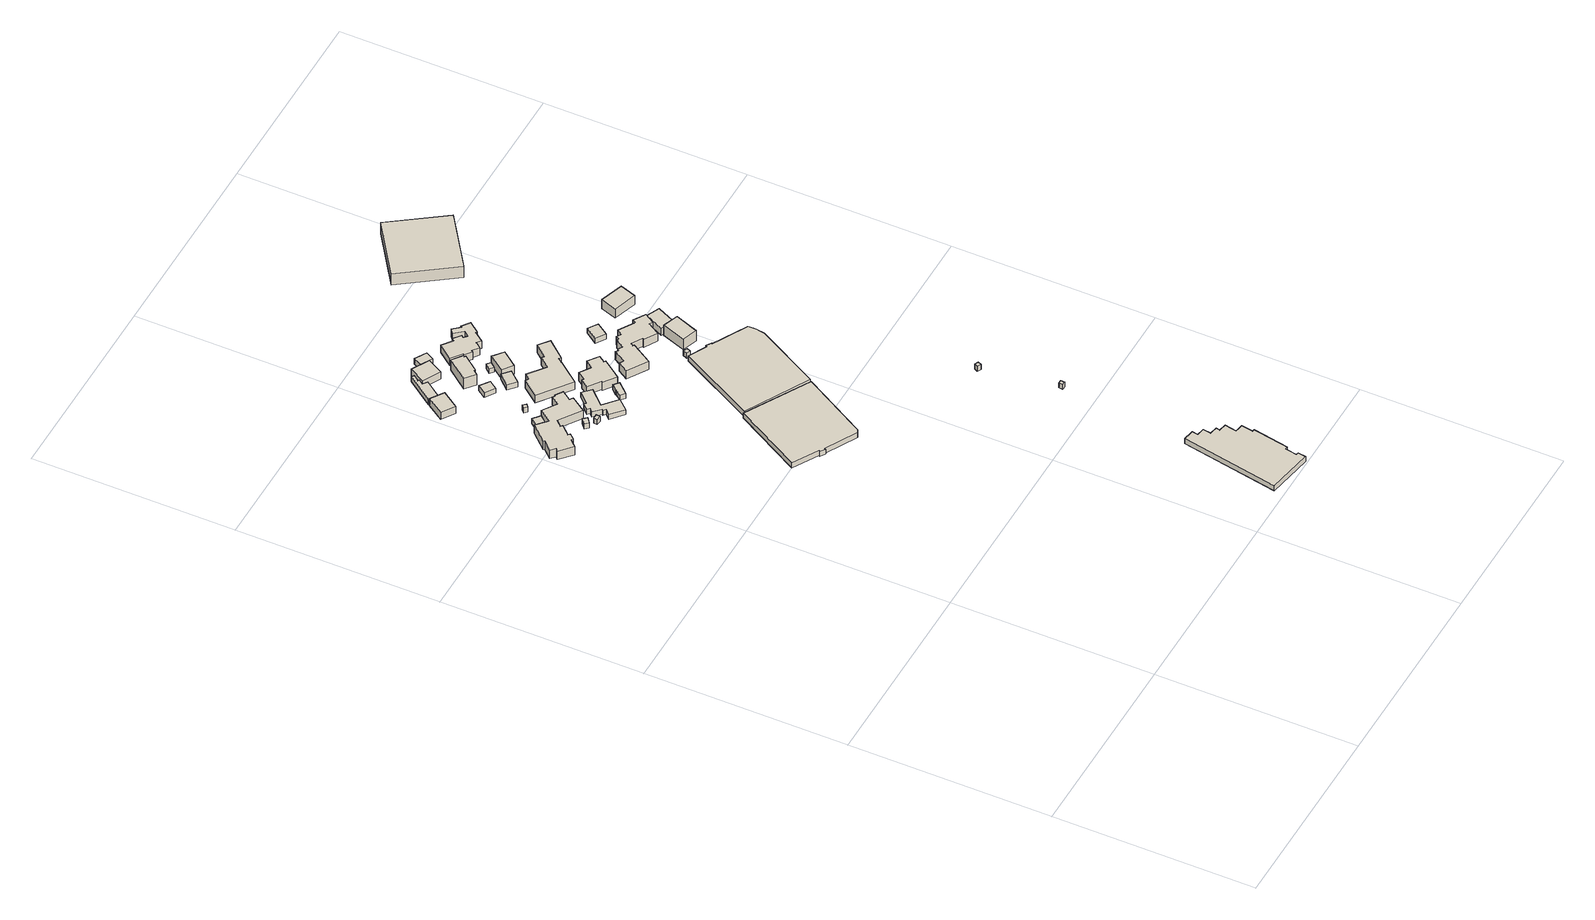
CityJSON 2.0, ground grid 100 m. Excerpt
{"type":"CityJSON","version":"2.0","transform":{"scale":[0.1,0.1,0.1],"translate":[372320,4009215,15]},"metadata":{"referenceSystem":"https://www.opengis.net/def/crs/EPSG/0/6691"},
"CityObjects":{
"building1":{"type":"Building","attributes":{"枝番":1,"利根川水系渡良瀬川洪水浸水想定区域（想定最大規模）.規模":"L2","利根川水系渡良瀬川洪水浸水想定区域（想定最大規模）.浸水ランク":"2","利根川水系渡良瀬川洪水浸水想定区域（想定最大規模）.浸水深":0.63,"利根川水系渡良瀬川洪水浸水想定区域（想定最大規模）.継続時間":9.5,"利根川水系利根川洪水浸水想定区域（計画規模）.規模":"L1","利根川水系利根川洪水浸水想定区域（計画規模）.浸水ランク":"2","利根川水系利根川洪水浸水想定区域（計画規模）.浸水深":2.9,"利根川水系利根川洪水浸水想定区域（想定最大規模）.規模":"L2","利根川水系利根川洪水浸水想定区域（想定最大規模）.浸水ランク":"3","利根川水系利根川洪水浸水想定区域（想定最大規模）.浸水深":4.01,"利根川水系谷田川洪水浸水想定区域（想定最大規模）.規模":"L2","利根川水系谷田川洪水浸水想定区域（想定最大規模）.浸水ランク":"1","利根川水系谷田川洪水浸水想定区域（想定最大規模）.浸水深":0.256,"usage":"411","measuredHeight":7.3,"BuildingDetails.prefecture":"10","BuildingDetails.city":"10207","BuildingDetails.surveyYear":2016},"geometry":[{"type":"Solid","lod":"1","boundaries":[[[[0,1,2,3,4,5,6,7,8,9,10,11,12,13,14,15,16,17,18,19,20,21,22,23]],[[22,24,25,23]],[[21,26,24,22]],[[20,27,26,21]],[[19,28,27,20]],[[18,29,28,19]],[[17,30,29,18]],[[16,31,30,17]],[[15,32,31,16]],[[14,33,32,15]],[[13,34,33,14]],[[12,35,34,13]],[[11,36,35,12]],[[10,37,36,11]],[[9,38,37,10]],[[8,39,38,9]],[[7,40,39,8]],[[6,41,40,7]],[[5,42,41,6]],[[4,43,42,5]],[[3,44,43,4]],[[2,45,44,3]],[[1,46,45,2]],[[0,47,46,1]],[[23,25,47,0]],[[24,26,27,28,29,30,31,32,33,34,35,36,37,38,39,40,41,42,43,44,45,46,47,25]]]]}]},
"building2":{"type":"Building","attributes":{"枝番":1,"利根川水系渡良瀬川洪水浸水想定区域（想定最大規模）.規模":"L2","利根川水系渡良瀬川洪水浸水想定区域（想定最大規模）.浸水ランク":"1","利根川水系渡良瀬川洪水浸水想定区域（想定最大規模）.浸水深":0.13,"利根川水系渡良瀬川洪水浸水想定区域（想定最大規模）.継続時間":4.7,"利根川水系利根川洪水浸水想定区域（計画規模）.規模":"L1","利根川水系利根川洪水浸水想定区域（計画規模）.浸水ランク":"2","利根川水系利根川洪水浸水想定区域（計画規模）.浸水深":2.39,"利根川水系利根川洪水浸水想定区域（想定最大規模）.規模":"L2","利根川水系利根川洪水浸水想定区域（想定最大規模）.浸水ランク":"3","利根川水系利根川洪水浸水想定区域（想定最大規模）.浸水深":3.51,"利根川水系谷田川洪水浸水想定区域（想定最大規模）.規模":"L2","利根川水系谷田川洪水浸水想定区域（想定最大規模）.浸水ランク":"1","利根川水系谷田川洪水浸水想定区域（想定最大規模）.浸水深":0.357,"usage":"411","measuredHeight":3.2,"BuildingDetails.prefecture":"10","BuildingDetails.city":"10207","BuildingDetails.surveyYear":2016},"geometry":[{"type":"Solid","lod":"1","boundaries":[[[[48,49,50,51]],[[50,52,53,51]],[[49,54,52,50]],[[48,55,54,49]],[[51,53,55,48]],[[52,54,55,53]]]]}]},
"building3":{"type":"Building","attributes":{"枝番":1,"利根川水系渡良瀬川洪水浸水想定区域（想定最大規模）.規模":"L2","利根川水系渡良瀬川洪水浸水想定区域（想定最大規模）.浸水ランク":"1","利根川水系渡良瀬川洪水浸水想定区域（想定最大規模）.浸水深":0.03,"利根川水系利根川洪水浸水想定区域（計画規模）.規模":"L1","利根川水系利根川洪水浸水想定区域（計画規模）.浸水ランク":"2","利根川水系利根川洪水浸水想定区域（計画規模）.浸水深":2.28,"利根川水系利根川洪水浸水想定区域（想定最大規模）.規模":"L2","利根川水系利根川洪水浸水想定区域（想定最大規模）.浸水ランク":"3","利根川水系利根川洪水浸水想定区域（想定最大規模）.浸水深":3.41,"利根川水系谷田川洪水浸水想定区域（想定最大規模）.規模":"L2","利根川水系谷田川洪水浸水想定区域（想定最大規模）.浸水ランク":"1","利根川水系谷田川洪水浸水想定区域（想定最大規模）.浸水深":0.357,"usage":"411","measuredHeight":4.7,"BuildingDetails.prefecture":"10","BuildingDetails.city":"10207","BuildingDetails.surveyYear":2016},"geometry":[{"type":"Solid","lod":"1","boundaries":[[[[56,57,58,59]],[[58,60,61,59]],[[57,62,60,58]],[[56,63,62,57]],[[59,61,63,56]],[[60,62,63,61]]]]}]},
"building4":{"type":"Building","attributes":{"枝番":1,"利根川水系渡良瀬川洪水浸水想定区域（想定最大規模）.規模":"L2","利根川水系渡良瀬川洪水浸水想定区域（想定最大規模）.浸水ランク":"2","利根川水系渡良瀬川洪水浸水想定区域（想定最大規模）.浸水深":0.73,"利根川水系渡良瀬川洪水浸水想定区域（想定最大規模）.継続時間":9.5,"利根川水系利根川洪水浸水想定区域（計画規模）.規模":"L1","利根川水系利根川洪水浸水想定区域（計画規模）.浸水ランク":"2","利根川水系利根川洪水浸水想定区域（計画規模）.浸水深":3,"利根川水系利根川洪水浸水想定区域（想定最大規模）.規模":"L2","利根川水系利根川洪水浸水想定区域（想定最大規模）.浸水ランク":"3","利根川水系利根川洪水浸水想定区域（想定最大規模）.浸水深":4.11,"利根川水系谷田川洪水浸水想定区域（想定最大規模）.規模":"L2","利根川水系谷田川洪水浸水想定区域（想定最大規模）.浸水ランク":"1","利根川水系谷田川洪水浸水想定区域（想定最大規模）.浸水深":0.356,"measuredHeight":3.5,"BuildingDetails.prefecture":"10","BuildingDetails.city":"10207"},"geometry":[{"type":"Solid","lod":"1","boundaries":[[[[64,65,66,67]],[[66,68,69,67]],[[65,70,68,66]],[[64,71,70,65]],[[67,69,71,64]],[[68,70,71,69]]]]}]},
"building5":{"type":"Building","attributes":{"枝番":1,"利根川水系渡良瀬川洪水浸水想定区域（想定最大規模）.規模":"L2","利根川水系渡良瀬川洪水浸水想定区域（想定最大規模）.浸水ランク":"2","利根川水系渡良瀬川洪水浸水想定区域（想定最大規模）.浸水深":1.03,"利根川水系渡良瀬川洪水浸水想定区域（想定最大規模）.継続時間":8.5,"利根川水系利根川洪水浸水想定区域（計画規模）.規模":"L1","利根川水系利根川洪水浸水想定区域（計画規模）.浸水ランク":"3","利根川水系利根川洪水浸水想定区域（計画規模）.浸水深":3.29,"利根川水系利根川洪水浸水想定区域（想定最大規模）.規模":"L2","利根川水系利根川洪水浸水想定区域（想定最大規模）.浸水ランク":"3","利根川水系利根川洪水浸水想定区域（想定最大規模）.浸水深":4.41,"利根川水系谷田川洪水浸水想定区域（想定最大規模）.規模":"L2","利根川水系谷田川洪水浸水想定区域（想定最大規模）.浸水ランク":"2","利根川水系谷田川洪水浸水想定区域（想定最大規模）.浸水深":0.656,"usage":"411","BuildingDetails.prefecture":"10","BuildingDetails.city":"10207","BuildingDetails.surveyYear":2016},"geometry":[{"type":"Solid","lod":"1","boundaries":[[[[72,73,74,75]],[[74,76,77,75]],[[73,78,76,74]],[[72,79,78,73]],[[75,77,79,72]],[[76,78,79,77]]]]}]},
"building6":{"type":"Building","attributes":{"枝番":1,"利根川水系渡良瀬川洪水浸水想定区域（想定最大規模）.規模":"L2","利根川水系渡良瀬川洪水浸水想定区域（想定最大規模）.浸水ランク":"1","利根川水系渡良瀬川洪水浸水想定区域（想定最大規模）.浸水深":0.13,"利根川水系渡良瀬川洪水浸水想定区域（想定最大規模）.継続時間":4.7,"利根川水系利根川洪水浸水想定区域（計画規模）.規模":"L1","利根川水系利根川洪水浸水想定区域（計画規模）.浸水ランク":"2","利根川水系利根川洪水浸水想定区域（計画規模）.浸水深":2.39,"利根川水系利根川洪水浸水想定区域（想定最大規模）.規模":"L2","利根川水系利根川洪水浸水想定区域（想定最大規模）.浸水ランク":"3","利根川水系利根川洪水浸水想定区域（想定最大規模）.浸水深":3.51,"利根川水系谷田川洪水浸水想定区域（想定最大規模）.規模":"L2","利根川水系谷田川洪水浸水想定区域（想定最大規模）.浸水ランク":"1","利根川水系谷田川洪水浸水想定区域（想定最大規模）.浸水深":0.457,"BuildingDetails.prefecture":"10","BuildingDetails.city":"10207"},"geometry":[{"type":"Solid","lod":"1","boundaries":[[[[80,81,82,83]],[[82,84,85,83]],[[81,86,84,82]],[[80,87,86,81]],[[83,85,87,80]],[[84,86,87,85]]]]}]},
"building7":{"type":"Building","attributes":{"枝番":1,"利根川水系渡良瀬川洪水浸水想定区域（想定最大規模）.規模":"L2","利根川水系渡良瀬川洪水浸水想定区域（想定最大規模）.浸水ランク":"1","利根川水系渡良瀬川洪水浸水想定区域（想定最大規模）.浸水深":0.13,"利根川水系利根川洪水浸水想定区域（計画規模）.規模":"L1","利根川水系利根川洪水浸水想定区域（計画規模）.浸水ランク":"2","利根川水系利根川洪水浸水想定区域（計画規模）.浸水深":2.38,"利根川水系利根川洪水浸水想定区域（想定最大規模）.規模":"L2","利根川水系利根川洪水浸水想定区域（想定最大規模）.浸水ランク":"3","利根川水系利根川洪水浸水想定区域（想定最大規模）.浸水深":3.51,"利根川水系谷田川洪水浸水想定区域（想定最大規模）.規模":"L2","usage":"411","measuredHeight":3.5,"BuildingDetails.prefecture":"10","BuildingDetails.city":"10207","BuildingDetails.surveyYear":2016},"geometry":[{"type":"Solid","lod":"1","boundaries":[[[[88,89,90,91,92,93,94,95]],[[94,96,97,95]],[[93,98,96,94]],[[92,99,98,93]],[[91,100,99,92]],[[90,101,100,91]],[[89,102,101,90]],[[88,103,102,89]],[[95,97,103,88]],[[96,98,99,100,101,102,103,97]]]]}]},
"building8":{"type":"Building","attributes":{"枝番":1,"利根川水系渡良瀬川洪水浸水想定区域（想定最大規模）.規模":"L2","利根川水系渡良瀬川洪水浸水想定区域（想定最大規模）.浸水ランク":"2","利根川水系渡良瀬川洪水浸水想定区域（想定最大規模）.浸水深":0.93,"利根川水系渡良瀬川洪水浸水想定区域（想定最大規模）.継続時間":8.5,"利根川水系利根川洪水浸水想定区域（計画規模）.規模":"L1","利根川水系利根川洪水浸水想定区域（計画規模）.浸水ランク":"3","利根川水系利根川洪水浸水想定区域（計画規模）.浸水深":3.19,"利根川水系利根川洪水浸水想定区域（想定最大規模）.規模":"L2","利根川水系利根川洪水浸水想定区域（想定最大規模）.浸水ランク":"3","利根川水系利根川洪水浸水想定区域（想定最大規模）.浸水深":4.31,"利根川水系谷田川洪水浸水想定区域（想定最大規模）.規模":"L2","利根川水系谷田川洪水浸水想定区域（想定最大規模）.浸水ランク":"2","利根川水系谷田川洪水浸水想定区域（想定最大規模）.浸水深":0.556,"usage":"411","measuredHeight":5.5,"BuildingDetails.prefecture":"10","BuildingDetails.city":"10207","BuildingDetails.surveyYear":2016},"geometry":[{"type":"Solid","lod":"1","boundaries":[[[[104,105,106,107,108,109,110,111,112,113,114,115,116,117]],[[116,118,119,117]],[[115,120,118,116]],[[114,121,120,115]],[[113,122,121,114]],[[112,123,122,113]],[[111,124,123,112]],[[110,125,124,111]],[[109,126,125,110]],[[108,127,126,109]],[[107,128,127,108]],[[106,129,128,107]],[[105,130,129,106]],[[104,131,130,105]],[[117,119,131,104]],[[118,120,121,122,123,124,125,126,127,128,129,130,131,119]]]]}]},
"building9":{"type":"Building","attributes":{"枝番":1,"利根川水系渡良瀬川洪水浸水想定区域（想定最大規模）.規模":"L2","利根川水系渡良瀬川洪水浸水想定区域（想定最大規模）.浸水ランク":"1","利根川水系渡良瀬川洪水浸水想定区域（想定最大規模）.浸水深":0.14,"利根川水系利根川洪水浸水想定区域（計画規模）.規模":"L1","利根川水系利根川洪水浸水想定区域（計画規模）.浸水ランク":"2","利根川水系利根川洪水浸水想定区域（計画規模）.浸水深":2.38,"利根川水系利根川洪水浸水想定区域（想定最大規模）.規模":"L2","利根川水系利根川洪水浸水想定区域（想定最大規模）.浸水ランク":"3","利根川水系利根川洪水浸水想定区域（想定最大規模）.浸水深":3.51,"BuildingDetails.prefecture":"10","BuildingDetails.city":"10207"},"geometry":[{"type":"Solid","lod":"1","boundaries":[[[[132,133,134,135]],[[134,136,137,135]],[[133,138,136,134]],[[132,139,138,133]],[[135,137,139,132]],[[136,138,139,137]]]]}]},
"building10":{"type":"Building","attributes":{"枝番":1,"利根川水系渡良瀬川洪水浸水想定区域（想定最大規模）.規模":"L2","利根川水系渡良瀬川洪水浸水想定区域（想定最大規模）.浸水ランク":"2","利根川水系渡良瀬川洪水浸水想定区域（想定最大規模）.浸水深":1.93,"利根川水系渡良瀬川洪水浸水想定区域（想定最大規模）.継続時間":179.5,"利根川水系利根川洪水浸水想定区域（計画規模）.規模":"L1","利根川水系利根川洪水浸水想定区域（計画規模）.浸水ランク":"3","利根川水系利根川洪水浸水想定区域（計画規模）.浸水深":4.19,"利根川水系利根川洪水浸水想定区域（想定最大規模）.規模":"L2","利根川水系利根川洪水浸水想定区域（想定最大規模）.浸水ランク":"4","利根川水系利根川洪水浸水想定区域（想定最大規模）.浸水深":5.31,"利根川水系谷田川洪水浸水想定区域（想定最大規模）.規模":"L2","利根川水系谷田川洪水浸水想定区域（想定最大規模）.浸水ランク":"2","利根川水系谷田川洪水浸水想定区域（想定最大規模）.浸水深":1.55,"利根川水系谷田川洪水浸水想定区域（想定最大規模）.継続時間":333.8,"BuildingDetails.prefecture":"10","BuildingDetails.city":"10207"},"geometry":[{"type":"Solid","lod":"1","boundaries":[[[[140,141,142,143,144,145,146,147,148]],[[147,149,150,148]],[[146,151,149,147]],[[145,152,151,146]],[[144,153,152,145]],[[143,154,153,144]],[[142,155,154,143]],[[141,156,155,142]],[[140,157,156,141]],[[148,150,157,140]],[[149,151,152,153,154,155,156,157,150]]]]}]},
"building11":{"type":"Building","attributes":{"枝番":1,"利根川水系渡良瀬川洪水浸水想定区域（想定最大規模）.規模":"L2","利根川水系渡良瀬川洪水浸水想定区域（想定最大規模）.浸水ランク":"1","利根川水系渡良瀬川洪水浸水想定区域（想定最大規模）.浸水深":0.33,"利根川水系利根川洪水浸水想定区域（計画規模）.規模":"L1","利根川水系利根川洪水浸水想定区域（計画規模）.浸水ランク":"2","利根川水系利根川洪水浸水想定区域（計画規模）.浸水深":2.58,"利根川水系利根川洪水浸水想定区域（想定最大規模）.規模":"L2","利根川水系利根川洪水浸水想定区域（想定最大規模）.浸水ランク":"3","利根川水系利根川洪水浸水想定区域（想定最大規模）.浸水深":3.71,"利根川水系谷田川洪水浸水想定区域（想定最大規模）.規模":"L2","usage":"411","measuredHeight":5.5,"BuildingDetails.prefecture":"10","BuildingDetails.city":"10207","BuildingDetails.surveyYear":2016},"geometry":[{"type":"Solid","lod":"1","boundaries":[[[[158,159,160,161]],[[160,162,163,161]],[[159,164,162,160]],[[158,165,164,159]],[[161,163,165,158]],[[162,164,165,163]]]]}]},
"building12":{"type":"Building","attributes":{"枝番":1,"利根川水系渡良瀬川洪水浸水想定区域（想定最大規模）.規模":"L2","利根川水系渡良瀬川洪水浸水想定区域（想定最大規模）.浸水ランク":"1","利根川水系渡良瀬川洪水浸水想定区域（想定最大規模）.浸水深":0.03,"利根川水系利根川洪水浸水想定区域（計画規模）.規模":"L1","利根川水系利根川洪水浸水想定区域（計画規模）.浸水ランク":"2","利根川水系利根川洪水浸水想定区域（計画規模）.浸水深":2.28,"利根川水系利根川洪水浸水想定区域（想定最大規模）.規模":"L2","利根川水系利根川洪水浸水想定区域（想定最大規模）.浸水ランク":"3","利根川水系利根川洪水浸水想定区域（想定最大規模）.浸水深":3.41,"usage":"411","measuredHeight":7.4,"BuildingDetails.prefecture":"10","BuildingDetails.city":"10207","BuildingDetails.surveyYear":2016},"geometry":[{"type":"Solid","lod":"1","boundaries":[[[[166,167,168,169,170,171,172,173]],[[172,174,175,173]],[[171,176,174,172]],[[170,177,176,171]],[[169,178,177,170]],[[168,179,178,169]],[[167,180,179,168]],[[166,181,180,167]],[[173,175,181,166]],[[174,176,177,178,179,180,181,175]]]]}]},
"building13":{"type":"Building","attributes":{"枝番":1,"利根川水系渡良瀬川洪水浸水想定区域（想定最大規模）.規模":"L2","利根川水系渡良瀬川洪水浸水想定区域（想定最大規模）.浸水ランク":"1","利根川水系渡良瀬川洪水浸水想定区域（想定最大規模）.浸水深":0.43,"利根川水系利根川洪水浸水想定区域（計画規模）.規模":"L1","利根川水系利根川洪水浸水想定区域（計画規模）.浸水ランク":"2","利根川水系利根川洪水浸水想定区域（計画規模）.浸水深":2.67,"利根川水系利根川洪水浸水想定区域（想定最大規模）.規模":"L2","利根川水系利根川洪水浸水想定区域（想定最大規模）.浸水ランク":"3","利根川水系利根川洪水浸水想定区域（想定最大規模）.浸水深":3.81,"利根川水系谷田川洪水浸水想定区域（想定最大規模）.規模":"L2","利根川水系谷田川洪水浸水想定区域（想定最大規模）.浸水ランク":"1","利根川水系谷田川洪水浸水想定区域（想定最大規模）.浸水深":0.155,"usage":"401","BuildingDetails.prefecture":"10","BuildingDetails.city":"10207","BuildingDetails.surveyYear":2016},"geometry":[{"type":"Solid","lod":"1","boundaries":[[[[182,183,184,185]],[[184,186,187,185]],[[183,188,186,184]],[[182,189,188,183]],[[185,187,189,182]],[[186,188,189,187]]]]}]},
"building14":{"type":"Building","attributes":{"枝番":1,"利根川水系渡良瀬川洪水浸水想定区域（想定最大規模）.規模":"L2","利根川水系渡良瀬川洪水浸水想定区域（想定最大規模）.浸水ランク":"2","利根川水系渡良瀬川洪水浸水想定区域（想定最大規模）.浸水深":0.93,"利根川水系渡良瀬川洪水浸水想定区域（想定最大規模）.継続時間":8.5,"利根川水系利根川洪水浸水想定区域（計画規模）.規模":"L1","利根川水系利根川洪水浸水想定区域（計画規模）.浸水ランク":"3","利根川水系利根川洪水浸水想定区域（計画規模）.浸水深":3.19,"利根川水系利根川洪水浸水想定区域（想定最大規模）.規模":"L2","利根川水系利根川洪水浸水想定区域（想定最大規模）.浸水ランク":"3","利根川水系利根川洪水浸水想定区域（想定最大規模）.浸水深":4.31,"利根川水系谷田川洪水浸水想定区域（想定最大規模）.規模":"L2","利根川水系谷田川洪水浸水想定区域（想定最大規模）.浸水ランク":"2","利根川水系谷田川洪水浸水想定区域（想定最大規模）.浸水深":0.556,"usage":"411","BuildingDetails.prefecture":"10","BuildingDetails.city":"10207","BuildingDetails.surveyYear":2016},"geometry":[{"type":"Solid","lod":"1","boundaries":[[[[190,191,192,193,194,195]],[[194,196,197,195]],[[193,198,196,194]],[[192,199,198,193]],[[191,200,199,192]],[[190,201,200,191]],[[195,197,201,190]],[[196,198,199,200,201,197]]]]}]},
"building15":{"type":"Building","attributes":{"枝番":1,"利根川水系渡良瀬川洪水浸水想定区域（想定最大規模）.規模":"L2","利根川水系渡良瀬川洪水浸水想定区域（想定最大規模）.浸水ランク":"1","利根川水系渡良瀬川洪水浸水想定区域（想定最大規模）.浸水深":0.13,"利根川水系渡良瀬川洪水浸水想定区域（想定最大規模）.継続時間":5.8,"利根川水系利根川洪水浸水想定区域（計画規模）.規模":"L1","利根川水系利根川洪水浸水想定区域（計画規模）.浸水ランク":"2","利根川水系利根川洪水浸水想定区域（計画規模）.浸水深":2.18,"利根川水系利根川洪水浸水想定区域（想定最大規模）.規模":"L2","利根川水系利根川洪水浸水想定区域（想定最大規模）.浸水ランク":"3","利根川水系利根川洪水浸水想定区域（想定最大規模）.浸水深":3.31,"利根川水系谷田川洪水浸水想定区域（想定最大規模）.規模":"L2","measuredHeight":3.7,"BuildingDetails.prefecture":"10","BuildingDetails.city":"10207"},"geometry":[{"type":"Solid","lod":"1","boundaries":[[[[202,203,204,205]],[[204,206,207,205]],[[203,208,206,204]],[[202,209,208,203]],[[205,207,209,202]],[[206,208,209,207]]]]}]},
"building16":{"type":"Building","attributes":{"枝番":1,"利根川水系渡良瀬川洪水浸水想定区域（想定最大規模）.規模":"L2","利根川水系渡良瀬川洪水浸水想定区域（想定最大規模）.浸水ランク":"1","利根川水系渡良瀬川洪水浸水想定区域（想定最大規模）.浸水深":0.43,"利根川水系利根川洪水浸水想定区域（計画規模）.規模":"L1","利根川水系利根川洪水浸水想定区域（計画規模）.浸水ランク":"2","利根川水系利根川洪水浸水想定区域（計画規模）.浸水深":2.68,"利根川水系利根川洪水浸水想定区域（想定最大規模）.規模":"L2","利根川水系利根川洪水浸水想定区域（想定最大規模）.浸水ランク":"3","利根川水系利根川洪水浸水想定区域（想定最大規模）.浸水深":3.81,"利根川水系谷田川洪水浸水想定区域（想定最大規模）.規模":"L2","利根川水系谷田川洪水浸水想定区域（想定最大規模）.浸水ランク":"1","利根川水系谷田川洪水浸水想定区域（想定最大規模）.浸水深":0.055,"usage":"401","measuredHeight":6.9,"BuildingDetails.prefecture":"10","BuildingDetails.city":"10207","BuildingDetails.surveyYear":2016},"geometry":[{"type":"Solid","lod":"1","boundaries":[[[[210,211,212,213,214,215,216,217,218,219,220,221,222,223]],[[222,224,225,223]],[[221,226,224,222]],[[220,227,226,221]],[[219,228,227,220]],[[218,229,228,219]],[[217,230,229,218]],[[216,231,230,217]],[[215,232,231,216]],[[214,233,232,215]],[[213,234,233,214]],[[212,235,234,213]],[[211,236,235,212]],[[210,237,236,211]],[[223,225,237,210]],[[224,226,227,228,229,230,231,232,233,234,235,236,237,225]]]]}]},
"building17":{"type":"Building","attributes":{"枝番":1,"利根川水系渡良瀬川洪水浸水想定区域（想定最大規模）.規模":"L2","利根川水系渡良瀬川洪水浸水想定区域（想定最大規模）.浸水ランク":"1","利根川水系渡良瀬川洪水浸水想定区域（想定最大規模）.浸水深":0.33,"利根川水系利根川洪水浸水想定区域（計画規模）.規模":"L1","利根川水系利根川洪水浸水想定区域（計画規模）.浸水ランク":"2","利根川水系利根川洪水浸水想定区域（計画規模）.浸水深":2.57,"利根川水系利根川洪水浸水想定区域（想定最大規模）.規模":"L2","利根川水系利根川洪水浸水想定区域（想定最大規模）.浸水ランク":"3","利根川水系利根川洪水浸水想定区域（想定最大規模）.浸水深":3.72,"usage":"411","measuredHeight":3.3,"BuildingDetails.prefecture":"10","BuildingDetails.city":"10207","BuildingDetails.surveyYear":2016},"geometry":[{"type":"Solid","lod":"1","boundaries":[[[[238,239,240,241]],[[240,242,243,241]],[[239,244,242,240]],[[238,245,244,239]],[[241,243,245,238]],[[242,244,245,243]]]]}]},
"building18":{"type":"Building","attributes":{"枝番":1,"利根川水系渡良瀬川洪水浸水想定区域（想定最大規模）.規模":"L2","利根川水系渡良瀬川洪水浸水想定区域（想定最大規模）.浸水ランク":"1","利根川水系渡良瀬川洪水浸水想定区域（想定最大規模）.浸水深":0.33,"利根川水系利根川洪水浸水想定区域（計画規模）.規模":"L1","利根川水系利根川洪水浸水想定区域（計画規模）.浸水ランク":"2","利根川水系利根川洪水浸水想定区域（計画規模）.浸水深":2.57,"利根川水系利根川洪水浸水想定区域（想定最大規模）.規模":"L2","利根川水系利根川洪水浸水想定区域（想定最大規模）.浸水ランク":"3","利根川水系利根川洪水浸水想定区域（想定最大規模）.浸水深":3.72,"usage":"401","measuredHeight":5.6,"BuildingDetails.prefecture":"10","BuildingDetails.city":"10207","BuildingDetails.surveyYear":2016},"geometry":[{"type":"Solid","lod":"1","boundaries":[[[[246,247,248,249]],[[248,250,251,249]],[[247,252,250,248]],[[246,253,252,247]],[[249,251,253,246]],[[250,252,253,251]]]]}]},
"building19":{"type":"Building","attributes":{"枝番":1,"利根川水系渡良瀬川洪水浸水想定区域（想定最大規模）.規模":"L2","利根川水系渡良瀬川洪水浸水想定区域（想定最大規模）.浸水ランク":"1","利根川水系渡良瀬川洪水浸水想定区域（想定最大規模）.浸水深":0.43,"利根川水系渡良瀬川洪水浸水想定区域（想定最大規模）.継続時間":8.5,"利根川水系利根川洪水浸水想定区域（計画規模）.規模":"L1","利根川水系利根川洪水浸水想定区域（計画規模）.浸水ランク":"2","利根川水系利根川洪水浸水想定区域（計画規模）.浸水深":2.69,"利根川水系利根川洪水浸水想定区域（想定最大規模）.規模":"L2","利根川水系利根川洪水浸水想定区域（想定最大規模）.浸水ランク":"3","利根川水系利根川洪水浸水想定区域（想定最大規模）.浸水深":3.81,"利根川水系谷田川洪水浸水想定区域（想定最大規模）.規模":"L2","利根川水系谷田川洪水浸水想定区域（想定最大規模）.浸水ランク":"1","利根川水系谷田川洪水浸水想定区域（想定最大規模）.浸水深":0.056,"usage":"411","measuredHeight":6.1,"BuildingDetails.prefecture":"10","BuildingDetails.city":"10207","BuildingDetails.surveyYear":2016},"geometry":[{"type":"Solid","lod":"1","boundaries":[[[[254,255,256,257,258,259,260,261,262,263,264,265]],[[264,266,267,265]],[[263,268,266,264]],[[262,269,268,263]],[[261,270,269,262]],[[260,271,270,261]],[[259,272,271,260]],[[258,273,272,259]],[[257,274,273,258]],[[256,275,274,257]],[[255,276,275,256]],[[254,277,276,255]],[[265,267,277,254]],[[266,268,269,270,271,272,273,274,275,276,277,267]]]]}]},
"building20":{"type":"Building","attributes":{"枝番":1,"利根川水系渡良瀬川洪水浸水想定区域（想定最大規模）.規模":"L2","利根川水系渡良瀬川洪水浸水想定区域（想定最大規模）.浸水ランク":"2","利根川水系渡良瀬川洪水浸水想定区域（想定最大規模）.浸水深":2.33,"利根川水系渡良瀬川洪水浸水想定区域（想定最大規模）.継続時間":208.6,"利根川水系利根川洪水浸水想定区域（計画規模）.規模":"L1","利根川水系利根川洪水浸水想定区域（計画規模）.浸水ランク":"3","利根川水系利根川洪水浸水想定区域（計画規模）.浸水深":4.6,"利根川水系利根川洪水浸水想定区域（想定最大規模）.規模":"L2","利根川水系利根川洪水浸水想定区域（想定最大規模）.浸水ランク":"4","利根川水系利根川洪水浸水想定区域（想定最大規模）.浸水深":5.71,"利根川水系谷田川洪水浸水想定区域（想定最大規模）.規模":"L2","利根川水系谷田川洪水浸水想定区域（想定最大規模）.浸水ランク":"2","利根川水系谷田川洪水浸水想定区域（想定最大規模）.浸水深":1.96,"利根川水系谷田川洪水浸水想定区域（想定最大規模）.継続時間":334.8,"BuildingDetails.prefecture":"10","BuildingDetails.city":"10207"},"geometry":[{"type":"Solid","lod":"1","boundaries":[[[[278,279,280,281,282,283,284,285,286,287,288,289,290,291,292,293,294,295]],[[294,296,297,295]],[[293,298,296,294]],[[292,299,298,293]],[[291,300,299,292]],[[290,301,300,291]],[[289,302,301,290]],[[288,303,302,289]],[[287,304,303,288]],[[286,305,304,287]],[[285,306,305,286]],[[284,307,306,285]],[[283,308,307,284]],[[282,309,308,283]],[[281,310,309,282]],[[280,311,310,281]],[[279,312,311,280]],[[278,313,312,279]],[[295,297,313,278]],[[296,298,299,300,301,302,303,304,305,306,307,308,309,310,311,312,313,297]]]]}]},
"building21":{"type":"Building","attributes":{"枝番":1,"利根川水系渡良瀬川洪水浸水想定区域（想定最大規模）.規模":"L2","利根川水系渡良瀬川洪水浸水想定区域（想定最大規模）.浸水ランク":"1","利根川水系渡良瀬川洪水浸水想定区域（想定最大規模）.浸水深":0.13,"利根川水系利根川洪水浸水想定区域（計画規模）.規模":"L1","利根川水系利根川洪水浸水想定区域（計画規模）.浸水ランク":"2","利根川水系利根川洪水浸水想定区域（計画規模）.浸水深":1.87,"利根川水系利根川洪水浸水想定区域（想定最大規模）.規模":"L2","利根川水系利根川洪水浸水想定区域（想定最大規模）.浸水ランク":"3","利根川水系利根川洪水浸水想定区域（想定最大規模）.浸水深":3.01,"利根川水系谷田川洪水浸水想定区域（想定最大規模）.規模":"L2","usage":"411","measuredHeight":7,"BuildingDetails.prefecture":"10","BuildingDetails.city":"10207","BuildingDetails.surveyYear":2016},"geometry":[{"type":"Solid","lod":"1","boundaries":[[[[314,315,316,317,318,319,320,321,322,323,324,325,326,327,328,329,330,331,332,333,334,335]],[[334,336,337,335]],[[333,338,336,334]],[[332,339,338,333]],[[331,340,339,332]],[[330,341,340,331]],[[329,342,341,330]],[[328,343,342,329]],[[327,344,343,328]],[[326,345,344,327]],[[325,346,345,326]],[[324,347,346,325]],[[323,348,347,324]],[[322,349,348,323]],[[321,350,349,322]],[[320,351,350,321]],[[319,352,351,320]],[[318,353,352,319]],[[317,354,353,318]],[[316,355,354,317]],[[315,356,355,316]],[[314,357,356,315]],[[335,337,357,314]],[[336,338,339,340,341,342,343,344,345,346,347,348,349,350,351,352,353,354,355,356,357,337]]]]}]},
"building22":{"type":"Building","attributes":{"枝番":1,"利根川水系渡良瀬川洪水浸水想定区域（想定最大規模）.規模":"L2","利根川水系渡良瀬川洪水浸水想定区域（想定最大規模）.浸水ランク":"2","利根川水系渡良瀬川洪水浸水想定区域（想定最大規模）.浸水深":1.83,"利根川水系渡良瀬川洪水浸水想定区域（想定最大規模）.継続時間":160.9,"利根川水系利根川洪水浸水想定区域（計画規模）.規模":"L1","利根川水系利根川洪水浸水想定区域（計画規模）.浸水ランク":"3","利根川水系利根川洪水浸水想定区域（計画規模）.浸水深":4.08,"利根川水系利根川洪水浸水想定区域（想定最大規模）.規模":"L2","利根川水系利根川洪水浸水想定区域（想定最大規模）.浸水ランク":"4","利根川水系利根川洪水浸水想定区域（想定最大規模）.浸水深":5.21,"利根川水系谷田川洪水浸水想定区域（想定最大規模）.規模":"L2","利根川水系谷田川洪水浸水想定区域（想定最大規模）.浸水ランク":"2","利根川水系谷田川洪水浸水想定区域（想定最大規模）.浸水深":1.46,"利根川水系谷田川洪水浸水想定区域（想定最大規模）.継続時間":333.1,"BuildingDetails.prefecture":"10","BuildingDetails.city":"10207"},"geometry":[{"type":"Solid","lod":"1","boundaries":[[[[358,359,360,361,362,363,364,365,366,367,368,369]],[[368,370,371,369]],[[367,372,370,368]],[[366,373,372,367]],[[365,374,373,366]],[[364,375,374,365]],[[363,376,375,364]],[[362,377,376,363]],[[361,378,377,362]],[[360,379,378,361]],[[359,380,379,360]],[[358,381,380,359]],[[369,371,381,358]],[[370,372,373,374,375,376,377,378,379,380,381,371]]]]}]},
"building23":{"type":"Building","attributes":{"枝番":1,"利根川水系渡良瀬川洪水浸水想定区域（想定最大規模）.規模":"L2","利根川水系渡良瀬川洪水浸水想定区域（想定最大規模）.浸水ランク":"2","利根川水系渡良瀬川洪水浸水想定区域（想定最大規模）.浸水深":0.73,"利根川水系渡良瀬川洪水浸水想定区域（想定最大規模）.継続時間":11.9,"利根川水系利根川洪水浸水想定区域（計画規模）.規模":"L1","利根川水系利根川洪水浸水想定区域（計画規模）.浸水ランク":"2","利根川水系利根川洪水浸水想定区域（計画規模）.浸水深":2.98,"利根川水系利根川洪水浸水想定区域（想定最大規模）.規模":"L2","利根川水系利根川洪水浸水想定区域（想定最大規模）.浸水ランク":"3","利根川水系利根川洪水浸水想定区域（想定最大規模）.浸水深":4.11,"利根川水系谷田川洪水浸水想定区域（想定最大規模）.規模":"L2","利根川水系谷田川洪水浸水想定区域（想定最大規模）.浸水ランク":"1","利根川水系谷田川洪水浸水想定区域（想定最大規模）.浸水深":0.356,"usage":"411","measuredHeight":6.5,"BuildingDetails.prefecture":"10","BuildingDetails.city":"10207","BuildingDetails.surveyYear":2016},"geometry":[{"type":"Solid","lod":"1","boundaries":[[[[382,383,384,385,386,387,388,389,390,391,392,393,394,395,396,397,398,399,400,401,402,403,404,405]],[[404,406,407,405]],[[403,408,406,404]],[[402,409,408,403]],[[401,410,409,402]],[[400,411,410,401]],[[399,412,411,400]],[[398,413,412,399]],[[397,414,413,398]],[[396,415,414,397]],[[395,416,415,396]],[[394,417,416,395]],[[393,418,417,394]],[[392,419,418,393]],[[391,420,419,392]],[[390,421,420,391]],[[389,422,421,390]],[[388,423,422,389]],[[387,424,423,388]],[[386,425,424,387]],[[385,426,425,386]],[[384,427,426,385]],[[383,428,427,384]],[[382,429,428,383]],[[405,407,429,382]],[[406,408,409,410,411,412,413,414,415,416,417,418,419,420,421,422,423,424,425,426,427,428,429,407]]]]}]},
"building24":{"type":"Building","attributes":{"枝番":1,"利根川水系渡良瀬川洪水浸水想定区域（想定最大規模）.規模":"L2","利根川水系渡良瀬川洪水浸水想定区域（想定最大規模）.浸水ランク":"2","利根川水系渡良瀬川洪水浸水想定区域（想定最大規模）.浸水深":1.63,"利根川水系渡良瀬川洪水浸水想定区域（想定最大規模）.継続時間":118.8,"利根川水系利根川洪水浸水想定区域（計画規模）.規模":"L1","利根川水系利根川洪水浸水想定区域（計画規模）.浸水ランク":"3","利根川水系利根川洪水浸水想定区域（計画規模）.浸水深":3.88,"利根川水系利根川洪水浸水想定区域（想定最大規模）.規模":"L2","利根川水系利根川洪水浸水想定区域（想定最大規模）.浸水ランク":"4","利根川水系利根川洪水浸水想定区域（想定最大規模）.浸水深":5.01,"利根川水系谷田川洪水浸水想定区域（想定最大規模）.規模":"L2","利根川水系谷田川洪水浸水想定区域（想定最大規模）.浸水ランク":"2","利根川水系谷田川洪水浸水想定区域（想定最大規模）.浸水深":1.25,"利根川水系谷田川洪水浸水想定区域（想定最大規模）.継続時間":21.6,"measuredHeight":4.3,"BuildingDetails.prefecture":"10","BuildingDetails.city":"10207"},"geometry":[{"type":"Solid","lod":"1","boundaries":[[[[430,431,432,433]],[[432,434,435,433]],[[431,436,434,432]],[[430,437,436,431]],[[433,435,437,430]],[[434,436,437,435]]]]}]},
"building25":{"type":"Building","attributes":{"枝番":1,"利根川水系渡良瀬川洪水浸水想定区域（想定最大規模）.規模":"L2","利根川水系渡良瀬川洪水浸水想定区域（想定最大規模）.浸水ランク":"2","利根川水系渡良瀬川洪水浸水想定区域（想定最大規模）.浸水深":0.83,"利根川水系渡良瀬川洪水浸水想定区域（想定最大規模）.継続時間":15.4,"利根川水系利根川洪水浸水想定区域（計画規模）.規模":"L1","利根川水系利根川洪水浸水想定区域（計画規模）.浸水ランク":"3","利根川水系利根川洪水浸水想定区域（計画規模）.浸水深":3.07,"利根川水系利根川洪水浸水想定区域（想定最大規模）.規模":"L2","利根川水系利根川洪水浸水想定区域（想定最大規模）.浸水ランク":"3","利根川水系利根川洪水浸水想定区域（想定最大規模）.浸水深":4.21,"利根川水系谷田川洪水浸水想定区域（想定最大規模）.規模":"L2","利根川水系谷田川洪水浸水想定区域（想定最大規模）.浸水ランク":"1","利根川水系谷田川洪水浸水想定区域（想定最大規模）.浸水深":0.455,"BuildingDetails.prefecture":"10","BuildingDetails.city":"10207"},"geometry":[{"type":"Solid","lod":"1","boundaries":[[[[438,439,440,441]],[[440,442,443,441]],[[439,444,442,440]],[[438,445,444,439]],[[441,443,445,438]],[[442,444,445,443]]]]}]},
"building26":{"type":"Building","attributes":{"枝番":1,"利根川水系渡良瀬川洪水浸水想定区域（想定最大規模）.規模":"L2","利根川水系渡良瀬川洪水浸水想定区域（想定最大規模）.浸水ランク":"2","利根川水系渡良瀬川洪水浸水想定区域（想定最大規模）.浸水深":2.33,"利根川水系渡良瀬川洪水浸水想定区域（想定最大規模）.継続時間":227.5,"利根川水系利根川洪水浸水想定区域（計画規模）.規模":"L1","利根川水系利根川洪水浸水想定区域（計画規模）.浸水ランク":"3","利根川水系利根川洪水浸水想定区域（計画規模）.浸水深":4.59,"利根川水系利根川洪水浸水想定区域（想定最大規模）.規模":"L2","利根川水系利根川洪水浸水想定区域（想定最大規模）.浸水ランク":"4","利根川水系利根川洪水浸水想定区域（想定最大規模）.浸水深":5.71,"利根川水系谷田川洪水浸水想定区域（想定最大規模）.規模":"L2","利根川水系谷田川洪水浸水想定区域（想定最大規模）.浸水ランク":"2","利根川水系谷田川洪水浸水想定区域（想定最大規模）.浸水深":1.96,"利根川水系谷田川洪水浸水想定区域（想定最大規模）.継続時間":335.4,"BuildingDetails.prefecture":"10","BuildingDetails.city":"10207"},"geometry":[{"type":"Solid","lod":"1","boundaries":[[[[446,447,448,449]],[[448,450,451,449]],[[447,452,450,448]],[[446,453,452,447]],[[449,451,453,446]],[[450,452,453,451]]]]}]},
"building27":{"type":"Building","attributes":{"枝番":1,"利根川水系渡良瀬川洪水浸水想定区域（想定最大規模）.規模":"L2","利根川水系渡良瀬川洪水浸水想定区域（想定最大規模）.浸水ランク":"2","利根川水系渡良瀬川洪水浸水想定区域（想定最大規模）.浸水深":1.12,"利根川水系渡良瀬川洪水浸水想定区域（想定最大規模）.継続時間":4.9,"利根川水系利根川洪水浸水想定区域（計画規模）.規模":"L1","利根川水系利根川洪水浸水想定区域（計画規模）.浸水ランク":"3","利根川水系利根川洪水浸水想定区域（計画規模）.浸水深":3.38,"利根川水系利根川洪水浸水想定区域（想定最大規模）.規模":"L2","利根川水系利根川洪水浸水想定区域（想定最大規模）.浸水ランク":"3","利根川水系利根川洪水浸水想定区域（想定最大規模）.浸水深":4.51,"利根川水系谷田川洪水浸水想定区域（想定最大規模）.規模":"L2","利根川水系谷田川洪水浸水想定区域（想定最大規模）.浸水ランク":"2","利根川水系谷田川洪水浸水想定区域（想定最大規模）.浸水深":0.755,"usage":"411","measuredHeight":6.9,"BuildingDetails.prefecture":"10","BuildingDetails.city":"10207","BuildingDetails.surveyYear":2016},"geometry":[{"type":"Solid","lod":"1","boundaries":[[[[454,455,456,457]],[[456,458,459,457]],[[455,460,458,456]],[[454,461,460,455]],[[457,459,461,454]],[[458,460,461,459]]]]}]},
"building28":{"type":"Building","attributes":{"枝番":1,"利根川水系渡良瀬川洪水浸水想定区域（想定最大規模）.規模":"L2","利根川水系渡良瀬川洪水浸水想定区域（想定最大規模）.浸水ランク":"2","利根川水系渡良瀬川洪水浸水想定区域（想定最大規模）.浸水深":2.43,"利根川水系渡良瀬川洪水浸水想定区域（想定最大規模）.継続時間":245.3,"利根川水系利根川洪水浸水想定区域（計画規模）.規模":"L1","利根川水系利根川洪水浸水想定区域（計画規模）.浸水ランク":"3","利根川水系利根川洪水浸水想定区域（計画規模）.浸水深":4.69,"利根川水系利根川洪水浸水想定区域（想定最大規模）.規模":"L2","利根川水系利根川洪水浸水想定区域（想定最大規模）.浸水ランク":"4","利根川水系利根川洪水浸水想定区域（想定最大規模）.浸水深":5.81,"利根川水系谷田川洪水浸水想定区域（想定最大規模）.規模":"L2","利根川水系谷田川洪水浸水想定区域（想定最大規模）.浸水ランク":"2","利根川水系谷田川洪水浸水想定区域（想定最大規模）.浸水深":2.06,"利根川水系谷田川洪水浸水想定区域（想定最大規模）.継続時間":335.8,"usage":"451","BuildingDetails.prefecture":"10","BuildingDetails.city":"10207","BuildingDetails.surveyYear":2016},"geometry":[{"type":"Solid","lod":"1","boundaries":[[[[462,463,464,465]],[[464,466,467,465]],[[463,468,466,464]],[[462,469,468,463]],[[465,467,469,462]],[[466,468,469,467]]]]}]},
"building29":{"type":"Building","attributes":{"枝番":1,"利根川水系渡良瀬川洪水浸水想定区域（想定最大規模）.規模":"L2","利根川水系渡良瀬川洪水浸水想定区域（想定最大規模）.浸水ランク":"1","利根川水系渡良瀬川洪水浸水想定区域（想定最大規模）.浸水深":0.43,"利根川水系渡良瀬川洪水浸水想定区域（想定最大規模）.継続時間":4.9,"利根川水系利根川洪水浸水想定区域（計画規模）.規模":"L1","利根川水系利根川洪水浸水想定区域（計画規模）.浸水ランク":"2","利根川水系利根川洪水浸水想定区域（計画規模）.浸水深":2.67,"利根川水系利根川洪水浸水想定区域（想定最大規模）.規模":"L2","利根川水系利根川洪水浸水想定区域（想定最大規模）.浸水ランク":"3","利根川水系利根川洪水浸水想定区域（想定最大規模）.浸水深":3.82,"利根川水系谷田川洪水浸水想定区域（想定最大規模）.規模":"L2","利根川水系谷田川洪水浸水想定区域（想定最大規模）.浸水ランク":"1","利根川水系谷田川洪水浸水想定区域（想定最大規模）.浸水深":0.055,"usage":"411","measuredHeight":5,"BuildingDetails.prefecture":"10","BuildingDetails.city":"10207","BuildingDetails.surveyYear":2016},"geometry":[{"type":"Solid","lod":"1","boundaries":[[[[470,471,472,473]],[[472,474,475,473]],[[471,476,474,472]],[[470,477,476,471]],[[473,475,477,470]],[[474,476,477,475]]]]}]},
"building30":{"type":"Building","attributes":{"枝番":1,"利根川水系渡良瀬川洪水浸水想定区域（想定最大規模）.規模":"L2","利根川水系渡良瀬川洪水浸水想定区域（想定最大規模）.浸水ランク":"2","利根川水系渡良瀬川洪水浸水想定区域（想定最大規模）.浸水深":0.53,"利根川水系渡良瀬川洪水浸水想定区域（想定最大規模）.継続時間":27.8,"利根川水系利根川洪水浸水想定区域（計画規模）.規模":"L1","利根川水系利根川洪水浸水想定区域（計画規模）.浸水ランク":"2","利根川水系利根川洪水浸水想定区域（計画規模）.浸水深":2.77,"利根川水系利根川洪水浸水想定区域（想定最大規模）.規模":"L2","利根川水系利根川洪水浸水想定区域（想定最大規模）.浸水ランク":"3","利根川水系利根川洪水浸水想定区域（想定最大規模）.浸水深":3.91,"利根川水系谷田川洪水浸水想定区域（想定最大規模）.規模":"L2","利根川水系谷田川洪水浸水想定区域（想定最大規模）.浸水ランク":"1","利根川水系谷田川洪水浸水想定区域（想定最大規模）.浸水深":0.155,"利根川水系谷田川洪水浸水想定区域（想定最大規模）.継続時間":4.4,"usage":"411","measuredHeight":6.8,"BuildingDetails.prefecture":"10","BuildingDetails.city":"10207","BuildingDetails.surveyYear":2016},"geometry":[{"type":"Solid","lod":"1","boundaries":[[[[478,479,480,481]],[[480,482,483,481]],[[479,484,482,480]],[[478,485,484,479]],[[481,483,485,478]],[[482,484,485,483]]]]}]},
"building31":{"type":"Building","attributes":{"枝番":1,"利根川水系渡良瀬川洪水浸水想定区域（想定最大規模）.規模":"L2","利根川水系渡良瀬川洪水浸水想定区域（想定最大規模）.浸水ランク":"2","利根川水系渡良瀬川洪水浸水想定区域（想定最大規模）.浸水深":1.73,"利根川水系渡良瀬川洪水浸水想定区域（想定最大規模）.継続時間":146,"利根川水系利根川洪水浸水想定区域（計画規模）.規模":"L1","利根川水系利根川洪水浸水想定区域（計画規模）.浸水ランク":"3","利根川水系利根川洪水浸水想定区域（計画規模）.浸水深":3.98,"利根川水系利根川洪水浸水想定区域（想定最大規模）.規模":"L2","利根川水系利根川洪水浸水想定区域（想定最大規模）.浸水ランク":"4","利根川水系利根川洪水浸水想定区域（想定最大規模）.浸水深":5.11,"利根川水系谷田川洪水浸水想定区域（想定最大規模）.規模":"L2","利根川水系谷田川洪水浸水想定区域（想定最大規模）.浸水ランク":"2","利根川水系谷田川洪水浸水想定区域（想定最大規模）.浸水深":1.36,"利根川水系谷田川洪水浸水想定区域（想定最大規模）.継続時間":332.5,"usage":"431","measuredHeight":7.4,"BuildingDetails.prefecture":"10","BuildingDetails.city":"10207","BuildingDetails.surveyYear":2016},"geometry":[{"type":"Solid","lod":"1","boundaries":[[[[486,487,488,489]],[[488,490,491,489]],[[487,492,490,488]],[[486,493,492,487]],[[489,491,493,486]],[[490,492,493,491]]]]}]}
},
"vertices":[
[18,2935,18],[30,2947,18],[8,2967,18],[50,3013,18],[45,3018,18],[120,3100,18],[173,3052,18],[216,3114,18],[285,3067,18],[313,3108,18],[325,3099,18],[328,3104,18],[364,3079,18],[333,3034,18],[349,3023,18],[298,2949,18],[191,3023,18],[165,2995,18],[173,2986,18],[132,2941,18],[141,2932,18],[118,2906,18],[109,2913,18],[78,2880,18],[109,2913,68],[78,2880,68],[118,2906,68],[141,2932,68],[132,2941,68],[173,2986,68],[165,2995,68],[191,3023,68],[298,2949,68],[349,3023,68],[333,3034,68],[364,3079,68],[328,3104,68],[325,3099,68],[313,3108,68],[285,3067,68],[216,3114,68],[173,3052,68],[120,3100,68],[45,3018,68],[50,3013,68],[8,2967,68],[30,2947,68],[18,2935,68],
[135,3099,27],[161,3132,27],[196,3104,27],[169,3071,27],[196,3104,57],[169,3071,57],[161,3132,57],[135,3099,57],
[8,3502,23],[65,3585,23],[128,3542,23],[72,3459,23],[128,3542,65],[72,3459,65],[65,3585,65],[8,3502,65],
[238,2914,23],[264,2935,23],[279,2917,23],[253,2896,23],[279,2917,54],[253,2896,54],[264,2935,54],[238,2914,54],
[290,2875,20],[292,2895,20],[317,2893,20],[315,2873,20],[317,2893,50],[315,2873,50],[292,2895,50],[290,2875,50],
[206,3194,26],[220,3208,26],[234,3194,26],[220,3180,26],[234,3194,56],[220,3180,56],[220,3208,56],[206,3194,56],
[66,3592,26],[161,3722,26],[173,3713,26],[152,3685,26],[158,3681,26],[142,3659,26],[164,3642,26],[106,3563,26],[164,3642,56],[106,3563,56],[142,3659,56],[158,3681,56],[152,3685,56],[173,3713,56],[161,3722,56],[66,3592,56],
[343,2845,19],[366,2871,19],[354,2882,19],[358,2886,19],[324,2919,19],[339,2935,19],[327,2946,19],[355,2974,19],[362,2967,19],[412,3019,19],[452,2980,19],[380,2905,19],[450,2845,19],[403,2792,19],[450,2845,49],[403,2792,49],[380,2905,49],[452,2980,49],[412,3019,49],[362,2967,49],[355,2974,49],[327,2946,49],[339,2935,49],[324,2919,49],[358,2886,49],[354,2882,49],[366,2871,49],[343,2845,49],
[213,3392,26],[242,3433,26],[290,3399,26],[261,3359,26],[290,3399,56],[261,3359,56],[242,3433,56],[213,3392,56],
[589,1910,7],[586,1904,7],[561,1921,7],[565,1927,7],[441,1998,7],[627,2329,7],[938,2153,7],[757,1833,7],[743,1826,7],[757,1833,37],[743,1826,37],[938,2153,37],[627,2329,37],[441,1998,37],[565,1927,37],[561,1921,37],[586,1904,37],[589,1910,37],
[147,3659,26],[189,3737,26],[275,3691,26],[232,3613,26],[275,3691,70],[232,3613,70],[189,3737,70],[147,3659,70],
[219,3494,28],[300,3598,28],[349,3561,28],[344,3555,28],[351,3551,28],[291,3473,28],[285,3477,28],[268,3456,28],[285,3477,92],[268,3456,92],[291,3473,92],[351,3551,92],[344,3555,92],[349,3561,92],[300,3598,92],[219,3494,92],
[303,3325,24],[353,3381,24],[391,3347,24],[341,3291,24],[391,3347,54],[341,3291,54],[353,3381,54],[303,3325,54],
[472,2858,19],[496,2885,19],[493,2888,19],[518,2915,19],[543,2893,19],[494,2839,19],[543,2893,49],[494,2839,49],[518,2915,49],[493,2888,49],[496,2885,49],[472,2858,49],
[240,3717,28],[263,3758,28],[319,3726,28],[297,3685,28],[319,3726,62],[297,3685,62],[263,3758,62],[240,3717,62],
[287,3178,24],[351,3260,24],[366,3249,24],[386,3275,24],[468,3211,24],[510,3261,24],[521,3251,24],[573,3313,24],[623,3272,24],[548,3182,24],[539,3189,24],[522,3169,24],[523,3168,24],[439,3060,24],[523,3168,70],[439,3060,70],[522,3169,70],[539,3189,70],[548,3182,70],[623,3272,70],[573,3313,70],[521,3251,70],[510,3261,70],[468,3211,70],[386,3275,70],[366,3249,70],[351,3260,70],[287,3178,70],
[358,3439,26],[380,3465,26],[397,3450,26],[376,3424,26],[397,3450,56],[376,3424,56],[380,3465,56],[358,3439,56],
[355,3380,25],[414,3457,25],[465,3417,25],[406,3341,25],[465,3417,76],[406,3341,76],[414,3457,76],[355,3380,76],
[491,2952,21],[494,2956,21],[434,2999,21],[464,3040,21],[472,3034,21],[500,3073,21],[552,3036,21],[580,3074,21],[632,3036,21],[610,3005,21],[618,2999,21],[552,2908,21],[618,2999,70],[552,2908,70],[610,3005,70],[632,3036,70],[580,3074,70],[552,3036,70],[500,3073,70],[472,3034,70],[464,3040,70],[434,2999,70],[494,2956,70],[491,2952,70],
[1264,47,6],[1352,531,6],[1407,521,6],[1402,492,6],[1441,485,6],[1434,445,6],[1473,438,6],[1470,418,6],[1508,411,6],[1497,352,6],[1538,344,6],[1528,286,6],[1539,284,6],[1507,106,6],[1494,108,6],[1484,50,6],[1496,47,6],[1489,7,6],[1496,47,36],[1489,7,36],[1484,50,36],[1494,108,36],[1507,106,36],[1539,284,36],[1528,286,36],[1538,344,36],[1497,352,36],[1508,411,36],[1470,418,36],[1473,438,36],[1434,445,36],[1441,485,36],[1402,492,36],[1407,521,36],[1352,531,36],[1264,47,36],
[411,3551,27],[405,3544,27],[371,3571,27],[375,3576,27],[324,3615,27],[381,3688,27],[431,3649,27],[441,3662,27],[476,3634,27],[467,3622,27],[484,3608,27],[503,3633,27],[469,3673,27],[492,3692,27],[522,3657,27],[526,3663,27],[565,3634,27],[525,3581,27],[519,3586,27],[484,3540,27],[464,3555,27],[442,3527,27],[464,3555,72],[442,3527,72],[484,3540,72],[519,3586,72],[525,3581,72],[565,3634,72],[526,3663,72],[522,3657,72],[492,3692,72],[469,3673,72],[503,3633,72],[484,3608,72],[467,3622,72],[476,3634,72],[441,3662,72],[431,3649,72],[381,3688,72],[324,3615,72],[375,3576,72],[371,3571,72],[405,3544,72],[411,3551,72],
[636,2330,7],[839,2706,7],[927,2659,7],[931,2666,7],[958,2651,7],[955,2646,7],[1122,2556,7],[1123,2546,7],[1124,2531,7],[1123,2512,7],[1116,2473,7],[948,2162,7],[1116,2473,37],[948,2162,37],[1123,2512,37],[1124,2531,37],[1123,2546,37],[1122,2556,37],[955,2646,37],[958,2651,37],[931,2666,37],[927,2659,37],[839,2706,37],[636,2330,37],
[603,2890,20],[635,2942,20],[655,2930,20],[691,2988,20],[705,2979,20],[710,2987,20],[733,2973,20],[759,3016,20],[767,3011,20],[778,3028,20],[800,3014,20],[816,3040,20],[892,2993,20],[902,3010,20],[960,2974,20],[929,2924,20],[914,2934,20],[877,2874,20],[814,2912,20],[818,2918,20],[767,2949,20],[760,2937,20],[765,2933,20],[702,2830,20],[765,2933,68],[702,2830,68],[760,2937,68],[767,2949,68],[818,2918,68],[814,2912,68],[877,2874,68],[914,2934,68],[929,2924,68],[960,2974,68],[902,3010,68],[892,2993,68],[816,3040,68],[800,3014,68],[778,3028,68],[767,3011,68],[759,3016,68],[733,2973,68],[710,2987,68],[705,2979,68],[691,2988,68],[655,2930,68],[635,2942,68],[603,2890,68],
[841,2714,17],[850,2735,17],[869,2727,17],[861,2706,17],[869,2727,47],[861,2706,47],[850,2735,47],[841,2714,47],
[742,3113,20],[783,3173,20],[829,3142,20],[788,3082,20],[829,3142,50],[788,3082,50],[783,3173,50],[742,3113,50],
[1418,1161,5],[1419,1181,5],[1435,1180,5],[1434,1160,5],[1435,1180,35],[1434,1160,35],[1419,1181,35],[1418,1161,35],
[882,2753,17],[924,2868,17],[999,2841,17],[956,2726,17],[999,2841,80],[956,2726,80],[924,2868,80],[882,2753,80],
[1351,1548,3],[1361,1565,3],[1379,1556,3],[1370,1538,3],[1379,1556,33],[1370,1538,33],[1361,1565,33],[1351,1548,33],
[918,2877,18],[961,2971,18],[1024,2942,18],[982,2850,18],[1024,2942,62],[982,2850,62],[961,2971,62],[918,2877,62],
[924,3107,18],[951,3187,18],[1066,3148,18],[1039,3068,18],[1066,3148,72],[1039,3068,72],[951,3187,72],[924,3107,72],
[677,4079,11],[945,4266,11],[1128,4003,11],[860,3816,11],[1128,4003,78],[860,3816,78],[945,4266,78],[677,4079,78]
]}
